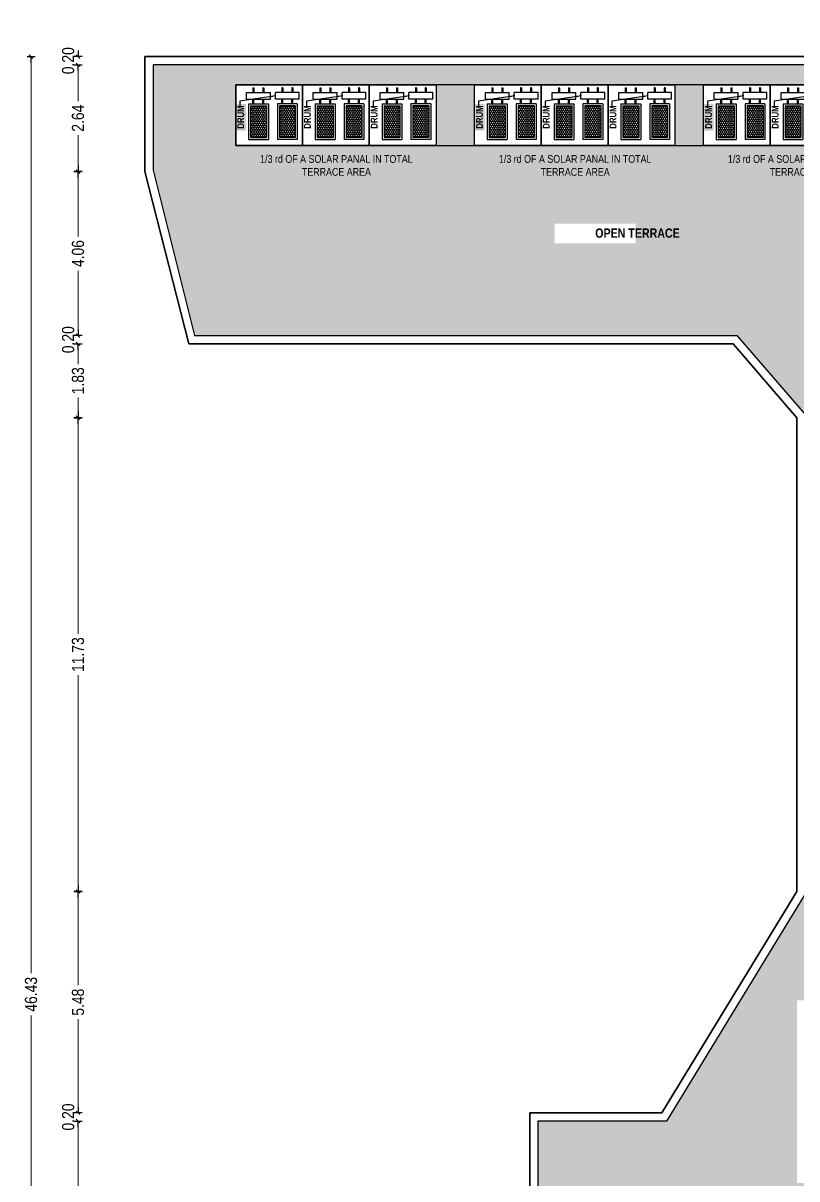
# Model space of a CAD drawing. Header units: metres. Extents: x 113306 to 118716, y -27251 to 0.
# Drawn here: x 118683.47 to 118702.63, y -26970.37 to -26941.76 of the extents above; entities that cross this region are included whole.
import ezdxf

# ---------------------------------------------------------------- set-up
doc = ezdxf.new("R2010")
doc.units = ezdxf.units.M
doc.header["$MEASUREMENT"] = 0
doc.header["$PDMODE"] = 35
for name, color, linetype in [('BLK_1_FLR_2_ROOF_AREA', 54, 'Continuous'), ('Grid Line', 8, 'Continuous'), ('Solar Water Heater', 2, 'Continuous'), ('SOLAR_WATER_HEATER', 1, 'Continuous'), ('Text', 7, 'Continuous')]:
    doc.layers.add(name, color=color, linetype=linetype)
doc.styles.add('Arial', font='swissc.ttf')
doc.styles.get("Standard").update_dxf_attribs({"font": 'swisscb.ttf'})
doc.dimstyles.new('FLOOR DIM BUILDING DIM', dxfattribs={"dimtxt": 0.4, "dimasz": 0.025, "dimexe": 0.075, "dimexo": 0.3, "dimgap": 0.09, "dimtad": 0, "dimzin": 3, "dimdsep": 46, "dimtxsty": 'Arial', "dimblk": 'JM1', "dimcen": -0.09, "dimse1": 1, "dimse2": 1, "dimclrd": 5, "dimclre": 250, "dimclrt": 1, "dimazin": 0, "dimtfac": 0.65, "dimtix": 1, "dimtofl": 0, "dimtmove": 0, "dimatfit": 2, "dimfxl": 0, "dimfrac": 1, "dimtolj": 1, "dimlwd": 18, "dimlwe": -1, "dimarcsym": 0})
doc.dimstyles.get("Standard").update_dxf_attribs({"dimtxt": 1.5, "dimasz": 0.18, "dimexe": 0.18, "dimexo": 0.0625, "dimgap": 0.09, "dimtad": 0, "dimzin": 0, "dimdsep": 46, "dimtxsty": 'Standard', "dimcen": 0.09, "dimse1": 1, "dimse2": 1, "dimsd1": 1, "dimsd2": 1, "dimclrt": 256, "dimadec": 0, "dimazin": 0, "dimtfac": 1, "dimtofl": 0, "dimtmove": 0, "dimatfit": 3, "dimfxl": 0, "dimtolj": 1, "dimtzin": 0, "dimarcsym": 0})

# ---------------------------------------------------------------- blocks, each defined once
blk = doc.blocks.new('JM1')
at = {"color": 2}
for p, q in [((-3, 0), (0, 0)), ((-0.88, -0.88), (0.88, 0.88)), ((0, 2), (0, -2))]:
    blk.add_line(p, q, dxfattribs=at)
blk = doc.blocks.new('*D169')
at = {"color": 5, "lineweight": 18, "ltscale": 1.5}
for p, q in [((118686.531, -26941.303), (118695.895, -26941.303)), ((118706.282, -26941.303), (118696.918, -26941.303))]:
    blk.add_line(p, q, dxfattribs=at)
at = {"layer": 'Defpoints', "color": 0, "ltscale": 1.5}
for p in [(118706.332, -26941.303), (118686.481, -26942.586), (118706.332, -26942.586)]:
    blk.add_point(p, dxfattribs=at)
at = {"color": 5, "lineweight": 18, "ltscale": 1.5, "xscale": 0.05, "yscale": 0.05, "zscale": 0.05, "rotation": 180}
blk.add_blockref('JM1', (118686.481, -26941.303), dxfattribs=at)
at = {"color": 5, "lineweight": 18, "ltscale": 1.5, "xscale": 0.05, "yscale": 0.05, "zscale": 0.05}
blk.add_blockref('JM1', (118706.332, -26941.303), dxfattribs=at)
at = {"color": 1, "ltscale": 1.5, "insert": (118696.407, -26941.303), "char_height": 0.3, "attachment_point": 5, "style": 'Arial'}
blk.add_mtext('\\A1;19.85', dxfattribs=at)
blk = doc.blocks.new('*D182')
at = {"color": 5, "lineweight": 18, "ltscale": 1.5}
for p, q in [((118686.531, -26940.339), (118697.59, -26940.339)), ((118709.689, -26940.339), (118698.63, -26940.339))]:
    blk.add_line(p, q, dxfattribs=at)
at = {"layer": 'Defpoints', "color": 0, "ltscale": 1.5}
for p in [(118686.481, -26940.339), (118686.481, -26942.586), (118709.739, -26942.586)]:
    blk.add_point(p, dxfattribs=at)
at = {"color": 5, "lineweight": 18, "ltscale": 1.5, "xscale": 0.05, "yscale": 0.05, "zscale": 0.05, "rotation": 180}
blk.add_blockref('JM1', (118686.481, -26940.339), dxfattribs=at)
at = {"color": 5, "lineweight": 18, "ltscale": 1.5, "xscale": 0.05, "yscale": 0.05, "zscale": 0.05}
blk.add_blockref('JM1', (118709.739, -26940.339), dxfattribs=at)
at = {"color": 1, "ltscale": 1.5, "insert": (118698.11, -26940.339), "char_height": 0.3, "attachment_point": 5, "style": 'Arial'}
blk.add_mtext('\\A1;23.26', dxfattribs=at)
blk = doc.blocks.new('*D190')
at = {"color": 5, "lineweight": 18, "ltscale": 1.5}
for p, q in [((118686.531, -26991.411), (118697.59, -26991.411)), ((118709.689, -26991.411), (118698.63, -26991.411))]:
    blk.add_line(p, q, dxfattribs=at)
at = {"layer": 'Defpoints', "color": 0, "ltscale": 1.5}
for p in [(118686.481, -26942.586), (118709.739, -26989.019), (118709.739, -26991.411)]:
    blk.add_point(p, dxfattribs=at)
at = {"color": 5, "lineweight": 18, "ltscale": 1.5, "xscale": 0.05, "yscale": 0.05, "zscale": 0.05, "rotation": 180}
blk.add_blockref('JM1', (118686.481, -26991.411), dxfattribs=at)
at = {"color": 5, "lineweight": 18, "ltscale": 1.5, "xscale": 0.05, "yscale": 0.05, "zscale": 0.05}
blk.add_blockref('JM1', (118709.739, -26991.411), dxfattribs=at)
at = {"color": 1, "ltscale": 1.5, "insert": (118698.11, -26991.411), "char_height": 0.3, "attachment_point": 5, "style": 'Arial'}
blk.add_mtext('\\A1;23.26', dxfattribs=at)
blk = doc.blocks.new('*D192')
at = {"color": 5, "lineweight": 18, "ltscale": 1.5}
for p, q in [((118686.431, -26990.591), (118686.381, -26990.591)), ((118687.618, -26990.591), (118687.668, -26990.591))]:
    blk.add_line(p, q, dxfattribs=at)
at = {"layer": 'Defpoints', "color": 0, "ltscale": 1.5}
for p in [(118686.481, -26945.433), (118687.568, -26949.697), (118686.481, -26990.591)]:
    blk.add_point(p, dxfattribs=at)
at = {"color": 5, "lineweight": 18, "ltscale": 1.5, "xscale": 0.05, "yscale": 0.05, "zscale": 0.05}
blk.add_blockref('JM1', (118686.481, -26990.591), dxfattribs=at)
at = {"color": 5, "lineweight": 18, "ltscale": 1.5, "xscale": 0.05, "yscale": 0.05, "zscale": 0.05, "rotation": 180}
blk.add_blockref('JM1', (118687.568, -26990.591), dxfattribs=at)
at = {"color": 1, "ltscale": 1.5, "insert": (118687.024, -26990.591), "char_height": 0.3, "attachment_point": 5, "style": 'Arial'}
blk.add_mtext('\\A1;1.09', dxfattribs=at)
blk = doc.blocks.new('*D195')
at = {"color": 5, "lineweight": 18, "ltscale": 1.5}
for p, q in [((118684.825, -26968.992), (118684.825, -26973.505)), ((118684.825, -26978.861), (118684.825, -26974.347))]:
    blk.add_line(p, q, dxfattribs=at)
at = {"layer": 'Defpoints', "color": 0, "ltscale": 1.5}
for p in [(118684.825, -26968.942), (118696.213, -26968.942), (118696.009, -26978.911)]:
    blk.add_point(p, dxfattribs=at)
at = {"color": 5, "lineweight": 18, "ltscale": 1.5, "xscale": 0.05, "yscale": 0.05, "zscale": 0.05}
for p, rotation in [((118684.825, -26968.942), 90), ((118684.825, -26978.911), 270)]:
    blk.add_blockref('JM1', p, dxfattribs=dict(at, rotation=rotation))
at = {"color": 1, "ltscale": 1.5, "insert": (118684.825, -26973.926), "char_height": 0.3, "attachment_point": 5, "rotation": 90, "style": 'Arial'}
blk.add_mtext('\\A1;9.97', dxfattribs=at)
blk = doc.blocks.new('*D196')
at = {"color": 5, "lineweight": 18, "ltscale": 1.5}
for p, q in [((118684.825, -26968.688), (118684.825, -26968.638)), ((118684.825, -26968.992), (118684.825, -26969.042))]:
    blk.add_line(p, q, dxfattribs=at)
at = {"layer": 'Defpoints', "color": 0, "ltscale": 1.5}
for p in [(118684.825, -26968.738), (118696.01, -26968.738), (118696.213, -26968.942)]:
    blk.add_point(p, dxfattribs=at)
at = {"color": 5, "lineweight": 18, "ltscale": 1.5, "xscale": 0.05, "yscale": 0.05, "zscale": 0.05}
for p, rotation in [((118684.825, -26968.738), 270), ((118684.825, -26968.942), 90)]:
    blk.add_blockref('JM1', p, dxfattribs=dict(at, rotation=rotation))
at = {"color": 1, "ltscale": 1.5, "insert": (118684.581, -26968.84), "char_height": 0.3, "attachment_point": 5, "rotation": 90, "style": 'Arial'}
blk.add_mtext('\\A1;0.20', dxfattribs=at)
blk = doc.blocks.new('*D197')
at = {"color": 5, "lineweight": 18, "ltscale": 1.5}
for p, q in [((118684.825, -26963.308), (118684.825, -26965.578)), ((118684.825, -26968.688), (118684.825, -26966.418))]:
    blk.add_line(p, q, dxfattribs=at)
at = {"layer": 'Defpoints', "color": 0, "ltscale": 1.5}
for p in [(118684.825, -26963.258), (118702.624, -26963.258), (118699.282, -26968.738)]:
    blk.add_point(p, dxfattribs=at)
at = {"color": 5, "lineweight": 18, "ltscale": 1.5, "xscale": 0.05, "yscale": 0.05, "zscale": 0.05}
for p, rotation in [((118684.825, -26963.258), 90), ((118684.825, -26968.738), 270)]:
    blk.add_blockref('JM1', p, dxfattribs=dict(at, rotation=rotation))
at = {"color": 1, "ltscale": 1.5, "insert": (118684.825, -26965.998), "char_height": 0.3, "attachment_point": 5, "rotation": 90, "style": 'Arial'}
blk.add_mtext('\\A1;5.48', dxfattribs=at)
blk = doc.blocks.new('*D198')
at = {"color": 5, "lineweight": 18, "ltscale": 1.5}
for p, q in [((118684.825, -26951.576), (118684.825, -26956.879)), ((118684.825, -26963.208), (118684.825, -26957.904))]:
    blk.add_line(p, q, dxfattribs=at)
at = {"layer": 'Defpoints', "color": 0, "ltscale": 1.5}
for p in [(118684.825, -26951.526), (118702.624, -26951.526), (118702.624, -26963.258)]:
    blk.add_point(p, dxfattribs=at)
at = {"color": 5, "lineweight": 18, "ltscale": 1.5, "xscale": 0.05, "yscale": 0.05, "zscale": 0.05}
for p, rotation in [((118684.825, -26951.526), 90), ((118684.825, -26963.258), 270)]:
    blk.add_blockref('JM1', p, dxfattribs=dict(at, rotation=rotation))
at = {"color": 1, "ltscale": 1.5, "insert": (118684.825, -26957.392), "char_height": 0.3, "attachment_point": 5, "rotation": 90, "style": 'Arial'}
blk.add_mtext('\\A1;11.73', dxfattribs=at)
blk = doc.blocks.new('*D199')
at = {"color": 5, "lineweight": 18, "ltscale": 1.5}
for p, q in [((118684.825, -26949.747), (118684.825, -26950.198)), ((118684.825, -26951.476), (118684.825, -26951.024))]:
    blk.add_line(p, q, dxfattribs=at)
at = {"layer": 'Defpoints', "color": 0, "ltscale": 1.5}
for p in [(118684.825, -26949.697), (118701.048, -26949.697), (118702.624, -26951.526)]:
    blk.add_point(p, dxfattribs=at)
at = {"color": 5, "lineweight": 18, "ltscale": 1.5, "xscale": 0.05, "yscale": 0.05, "zscale": 0.05}
for p, rotation in [((118684.825, -26949.697), 90), ((118684.825, -26951.526), 270)]:
    blk.add_blockref('JM1', p, dxfattribs=dict(at, rotation=rotation))
at = {"color": 1, "ltscale": 1.5, "insert": (118684.825, -26950.611), "char_height": 0.3, "attachment_point": 5, "rotation": 90, "style": 'Arial'}
blk.add_mtext('\\A1;1.83', dxfattribs=at)
blk = doc.blocks.new('*D200')
at = {"color": 5, "lineweight": 18, "ltscale": 1.5}
for p, q in [((118683.662, -26942.636), (118683.662, -26965.281)), ((118683.662, -26988.969), (118683.662, -26966.324))]:
    blk.add_line(p, q, dxfattribs=at)
at = {"layer": 'Defpoints', "color": 0, "ltscale": 1.5}
for p in [(118686.481, -26942.586), (118683.662, -26989.019), (118700.598, -26989.019)]:
    blk.add_point(p, dxfattribs=at)
at = {"color": 5, "lineweight": 18, "ltscale": 1.5, "xscale": 0.05, "yscale": 0.05, "zscale": 0.05}
for p, rotation in [((118683.662, -26942.586), 90), ((118683.662, -26989.019), 270)]:
    blk.add_blockref('JM1', p, dxfattribs=dict(at, rotation=rotation))
at = {"color": 1, "ltscale": 1.5, "insert": (118683.662, -26965.802), "char_height": 0.3, "attachment_point": 5, "rotation": 90, "style": 'Arial'}
blk.add_mtext('\\A1;46.43', dxfattribs=at)
blk = doc.blocks.new('*D201')
at = {"color": 5, "lineweight": 18, "ltscale": 1.5}
for p, q in [((118684.825, -26945.483), (118684.825, -26947.039)), ((118684.825, -26949.444), (118684.825, -26947.887))]:
    blk.add_line(p, q, dxfattribs=at)
at = {"layer": 'Defpoints', "color": 0, "ltscale": 1.5}
for p in [(118684.825, -26945.433), (118686.481, -26945.433), (118687.706, -26949.494)]:
    blk.add_point(p, dxfattribs=at)
at = {"color": 5, "lineweight": 18, "ltscale": 1.5, "xscale": 0.05, "yscale": 0.05, "zscale": 0.05}
for p, rotation in [((118684.825, -26945.433), 90), ((118684.825, -26949.494), 270)]:
    blk.add_blockref('JM1', p, dxfattribs=dict(at, rotation=rotation))
at = {"color": 1, "ltscale": 1.5, "insert": (118684.825, -26947.463), "char_height": 0.3, "attachment_point": 5, "rotation": 90, "style": 'Arial'}
blk.add_mtext('\\A1;4.06', dxfattribs=at)
blk = doc.blocks.new('*D202')
at = {"color": 5, "lineweight": 18, "ltscale": 1.5}
for p, q in [((118684.825, -26942.839), (118684.825, -26943.691)), ((118684.825, -26945.383), (118684.825, -26944.53))]:
    blk.add_line(p, q, dxfattribs=at)
at = {"layer": 'Defpoints', "color": 0, "ltscale": 1.5}
for p in [(118684.825, -26942.789), (118689.664, -26942.789), (118686.481, -26945.433)]:
    blk.add_point(p, dxfattribs=at)
at = {"color": 5, "lineweight": 18, "ltscale": 1.5, "xscale": 0.05, "yscale": 0.05, "zscale": 0.05}
for p, rotation in [((118684.825, -26942.789), 90), ((118684.825, -26945.433), 270)]:
    blk.add_blockref('JM1', p, dxfattribs=dict(at, rotation=rotation))
at = {"color": 1, "ltscale": 1.5, "insert": (118684.825, -26944.111), "char_height": 0.3, "attachment_point": 5, "rotation": 90, "style": 'Arial'}
blk.add_mtext('\\A1;2.64', dxfattribs=at)
blk = doc.blocks.new('*D203')
at = {"color": 5, "lineweight": 18, "ltscale": 1.5}
for p, q in [((118684.825, -26942.536), (118684.825, -26942.486)), ((118684.825, -26942.839), (118684.825, -26942.889))]:
    blk.add_line(p, q, dxfattribs=at)
at = {"layer": 'Defpoints', "color": 0, "ltscale": 1.5}
for p in [(118684.825, -26942.586), (118689.461, -26942.586), (118689.664, -26942.789)]:
    blk.add_point(p, dxfattribs=at)
at = {"color": 5, "lineweight": 18, "ltscale": 1.5, "xscale": 0.05, "yscale": 0.05, "zscale": 0.05}
for p, rotation in [((118684.825, -26942.586), 270), ((118684.825, -26942.789), 90)]:
    blk.add_blockref('JM1', p, dxfattribs=dict(at, rotation=rotation))
at = {"color": 1, "ltscale": 1.5, "insert": (118684.581, -26942.687), "char_height": 0.3, "attachment_point": 5, "rotation": 90, "style": 'Arial'}
blk.add_mtext('\\A1;0.20', dxfattribs=at)
blk = doc.blocks.new('*D208')
at = {"color": 5, "lineweight": 18, "ltscale": 1.5}
for p, q in [((118684.825, -26949.444), (118684.825, -26949.394)), ((118684.825, -26949.747), (118684.825, -26949.797))]:
    blk.add_line(p, q, dxfattribs=at)
at = {"layer": 'Defpoints', "color": 0, "ltscale": 1.5}
for p in [(118684.825, -26949.494), (118687.706, -26949.494), (118687.568, -26949.697)]:
    blk.add_point(p, dxfattribs=at)
at = {"color": 5, "lineweight": 18, "ltscale": 1.5, "xscale": 0.05, "yscale": 0.05, "zscale": 0.05}
for p, rotation in [((118684.825, -26949.494), 270), ((118684.825, -26949.697), 90)]:
    blk.add_blockref('JM1', p, dxfattribs=dict(at, rotation=rotation))
at = {"color": 1, "ltscale": 1.5, "insert": (118684.581, -26949.595), "char_height": 0.3, "attachment_point": 5, "rotation": 90, "style": 'Arial'}
blk.add_mtext('\\A1;0.20', dxfattribs=at)
blk = doc.blocks.new('Solar Heater')
at = {"layer": 'Solar Water Heater'}
h = blk.add_hatch(dxfattribs=at)
h.set_pattern_fill('HONEY', scale=0.5)
h.set_pattern_definition([(2e-15, (-684.973703, -670.08876), (0.09375, 0.0541265877), [0.0625, -0.125]), (120, (-684.973703, -670.08876), (-0.09375, 0.0541265877), [0.0625, -0.125]), (60, (-684.973703, -670.08876), (0, 0.1082531755), [-0.125, 0.0625])])
h.paths.add_polyline_path([(0.905, 0.4), (0.905, -0.4), (2.505, -0.4), (2.505, 0.4)])
for p, q in [((0.233, -0.6), (0.233, 0.6)), ((0.572, 0.6), (0.233, 0.6)), ((0.572, -0.6), (0.572, 0.6)), ((0, 0.275), (0.233, 0.275)), ((0, 0.225), (0, 0.275)), ((0, 0.225), (0.233, 0.225)), ((0.805, 0.275), (0.572, 0.275)), ((0.805, 0.225), (0.572, 0.225)), ((0.805, -0.5), (0.805, 0.5)), ((0.805, 0.5), (2.605, 0.5)), ((0.905, -0.4), (0.905, 0.4)), ((0.905, 0.4), (2.505, 0.4)), ((2.505, -0.4), (2.505, 0.4)), ((2.605, -0.5), (2.605, 0.5)), ((0, -0.225), (0.233, -0.225)), ((0, -0.275), (0, -0.225)), ((0, -0.275), (0.233, -0.275)), ((0.805, -0.225), (0.572, -0.225)), ((0.805, -0.275), (0.572, -0.275)), ((0.805, -0.5), (2.605, -0.5)), ((0.905, -0.4), (2.505, -0.4)), ((0.572, -0.6), (0.233, -0.6))]:
    blk.add_line(p, q, dxfattribs=at)
blk = doc.blocks.new('*D285')
at = {"color": 5, "lineweight": 18, "ltscale": 1.5}
for p, q in [((118687.618, -26990.591), (118691.368, -26990.591)), ((118695.959, -26990.591), (118692.208, -26990.591))]:
    blk.add_line(p, q, dxfattribs=at)
at = {"layer": 'Defpoints', "color": 0, "ltscale": 1.5}
for p in [(118687.568, -26949.697), (118696.009, -26978.911), (118696.009, -26990.591)]:
    blk.add_point(p, dxfattribs=at)
at = {"color": 5, "lineweight": 18, "ltscale": 1.5, "xscale": 0.05, "yscale": 0.05, "zscale": 0.05, "rotation": 180}
blk.add_blockref('JM1', (118687.568, -26990.591), dxfattribs=at)
at = {"color": 5, "lineweight": 18, "ltscale": 1.5, "xscale": 0.05, "yscale": 0.05, "zscale": 0.05}
blk.add_blockref('JM1', (118696.009, -26990.591), dxfattribs=at)
at = {"color": 1, "ltscale": 1.5, "insert": (118691.788, -26990.591), "char_height": 0.3, "attachment_point": 5, "style": 'Arial'}
blk.add_mtext('\\A1;8.44', dxfattribs=at)
blk = doc.blocks.new('GHGHG')
for points in [[(113308.745, -26616.726), (113308.745, -26619.075), (113306.162, -26619.075), (113306.162, -26616.726)], [(113308.745, -26616.726), (113308.745, -26619.075), (113306.162, -26619.075), (113306.162, -26616.726)], [(113311.328, -26616.726), (113311.328, -26619.075), (113308.745, -26619.075), (113308.745, -26616.726)], [(113311.328, -26616.726), (113311.328, -26619.075), (113308.745, -26619.075), (113308.745, -26616.726)], [(113313.911, -26616.726), (113313.911, -26619.075), (113311.328, -26619.075), (113311.328, -26616.726)], [(113313.911, -26616.726), (113313.911, -26619.075), (113311.328, -26619.075), (113311.328, -26616.726)]]:
    blk.add_lwpolyline(points, close=True)
for p, xscale, yscale, zscale, rotation in [((113307.04, -26616.844), 0.7679999999993015, 0.7679999999993015, 0.7679999999993015, 270), ((113308.156, -26616.844), -0.7679999999993015, 0.7680000000001201, 0.7680000000000002, 90), ((113309.623, -26616.844), 0.7679999999993015, 0.7679999999993015, 0.7679999999993015, 270), ((113310.739, -26616.844), -0.7679999999993015, 0.7680000000001201, 0.7680000000000002, 90), ((113312.206, -26616.844), 0.7679999999993015, 0.7679999999993015, 0.7679999999993015, 270), ((113313.322, -26616.844), -0.7679999999993015, 0.7680000000001201, 0.7680000000000002, 90)]:
    blk.add_blockref('Solar Heater', p, dxfattribs=dict(xscale=xscale, yscale=yscale, zscale=zscale, rotation=rotation))
for p in [(113306.486, -26618.429), (113309.067, -26618.429), (113311.65, -26618.429)]:
    blk.add_text('DRUM', height=0.264, rotation=90).set_placement(p)
at = {"layer": 'Text', "linetype": 'ByBlock', "insert": (113310.056, -26619.848), "char_height": 0.3, "width": 5.97028, "attachment_point": 5}
blk.add_mtext('\\A1;{\\fSwis721 Cn BT|b0|i0|c0|p34;1/3 rd OF A SOLAR PANAL IN TOTAL TERRACE AREA}', dxfattribs=at)
at = {"lineweight": 25}
for points in [[(113307.718, -26617.152), (113306.315, -26617.365), (113306.315, -26617.541)], [(113310.299, -26617.152), (113308.896, -26617.365), (113308.896, -26617.541)], [(113312.882, -26617.152), (113311.479, -26617.365), (113311.479, -26617.541)]]:
    blk.add_leader(points, dimstyle='Standard', dxfattribs=at)

msp = doc.modelspace()

# ---------------------------------------------------------------- hatches: boundary and pattern name
at = {"layer": 'Grid Line', "ltscale": 1.5}
h = msp.add_hatch(dxfattribs=at)
h.set_pattern_fill('ANGLE', color=256, scale=2)
h.set_pattern_definition([(0, (1.0205, 0), (0, 0.55), [0.4, -0.15]), (90, (1.0205, 0), (-0.55, 0), [0.4, -0.15])])
h.paths.add_polyline_path([(118705.722, -26948.582), (118706.332, -26948.582), (118706.332, -26942.789), (118686.684, -26942.789), (118686.684, -26945.394), (118687.706, -26949.494), (118701.141, -26949.494), (118702.827, -26951.45), (118702.827, -26963.315), (118699.396, -26968.942), (118696.213, -26968.942), (118696.212, -26978.503), (118696.212, -26978.883), (118698.287, -26986.475), (118698.287, -26987.819), (118699.381, -26987.819), (118699.381, -26986.022), (118700.801, -26986.022), (118700.801, -26988.816), (118707.7, -26988.816), (118707.7, -26983.032), (118707.338, -26983.032), (118707.338, -26981.379), (118707.338, -26979.726), (118707.338, -26978.073), (118707.7, -26978.073), (118707.7, -26976.679), (118707.338, -26976.679), (118707.338, -26975.026), (118707.338, -26973.373), (118707.338, -26971.72), (118707.7, -26971.72), (118707.7, -26970.474), (118702.626, -26970.474), (118702.626, -26966.563), (118702.626, -26965.953), (118704.25, -26965.953), (118704.25, -26966.563), (118707.7, -26966.563), (118707.7, -26950.205), (118706.332, -26950.205), (118705.722, -26950.205)])
h.paths.add_polyline_path([(118703.62, -26944.785), (118701.966, -26944.785), (118700.313, -26944.785), (118700.313, -26943.282), (118701.966, -26943.282), (118703.62, -26943.282), (118705.273, -26943.282), (118705.273, -26944.785)], flags=16)
h.paths.add_polyline_path([(118699.603, -26944.785), (118697.95, -26944.785), (118696.297, -26944.785), (118694.643, -26944.785), (118694.643, -26943.282), (118696.297, -26943.282), (118697.95, -26943.282), (118699.603, -26943.282)], flags=16)
h.paths.add_polyline_path([(118693.69, -26944.785), (118692.036, -26944.785), (118690.383, -26944.785), (118688.73, -26944.785), (118688.73, -26943.282), (118690.383, -26943.282), (118692.036, -26943.282), (118693.69, -26943.282)], flags=16)
h.paths.add_polyline_path([(118705.046, -26986.286), (118706.699, -26986.286), (118706.699, -26987.789), (118705.046, -26987.789), (118703.393, -26987.789), (118701.74, -26987.789), (118701.74, -26986.286), (118703.393, -26986.286)], flags=16)
h.paths.add_polyline_path([(118688.985, -26944.416), (118688.985, -26943.763), (118688.725, -26943.763), (118688.725, -26944.416)], flags=16)
h.paths.add_polyline_path([(118690.637, -26944.416), (118690.637, -26943.763), (118690.377, -26943.763), (118690.377, -26944.416)], flags=0)
h.paths.add_polyline_path([(118692.29, -26944.416), (118692.29, -26943.763), (118692.03, -26943.763), (118692.03, -26944.416)], flags=0)
h.paths.add_polyline_path([(118694.898, -26944.416), (118694.898, -26943.763), (118694.639, -26943.763), (118694.639, -26944.416)], flags=16)
h.paths.add_polyline_path([(118696.55, -26944.416), (118696.55, -26943.763), (118696.29, -26943.763), (118696.29, -26944.416)], flags=0)
h.paths.add_polyline_path([(118698.203, -26944.416), (118698.203, -26943.763), (118697.944, -26943.763), (118697.944, -26944.416)], flags=0)
h.paths.add_polyline_path([(118700.568, -26944.416), (118700.568, -26943.763), (118700.309, -26943.763), (118700.309, -26944.416)], flags=16)
h.paths.add_polyline_path([(118702.22, -26944.416), (118702.22, -26943.763), (118701.96, -26943.763), (118701.96, -26944.416)], flags=0)
h.paths.add_polyline_path([(118703.873, -26944.416), (118703.873, -26943.763), (118703.613, -26943.763), (118703.613, -26944.416)], flags=0)
h.paths.add_polyline_path([(118701.994, -26987.42), (118701.994, -26986.768), (118701.735, -26986.768), (118701.735, -26987.42)], flags=16)
h.paths.add_polyline_path([(118703.646, -26987.42), (118703.646, -26986.768), (118703.387, -26986.768), (118703.387, -26987.42)], flags=0)
h.paths.add_polyline_path([(118705.299, -26987.42), (118705.299, -26986.768), (118705.04, -26986.768), (118705.04, -26987.42)], flags=0)
h.paths.add_polyline_path([(118696.626, -26947.206), (118698.636, -26947.206), (118698.636, -26946.724), (118696.626, -26946.724)], flags=16)
h.paths.add_polyline_path([(118705.284, -26957.147), (118707.294, -26957.147), (118707.294, -26956.665), (118705.284, -26956.665)], flags=16)
h.paths.add_polyline_path([(118701.765, -26977.84), (118703.775, -26977.84), (118703.775, -26977.358), (118701.765, -26977.358)], flags=16)

# ---------------------------------------------------------------- linework, layer by layer
at = {"ltscale": 1.5}
for p, q in [((118709.739, -26942.586), (118686.481, -26942.586)), ((118706.332, -26942.789), (118686.684, -26942.789)), ((118687.706, -26949.494), (118701.141, -26949.494)), ((118701.141, -26949.494), (118702.827, -26951.45)), ((118687.568, -26949.697), (118701.048, -26949.697)), ((118701.048, -26949.697), (118702.624, -26951.526)), ((118702.624, -26951.526), (118702.624, -26963.258)), ((118702.624, -26963.258), (118699.282, -26968.738)), ((118702.827, -26963.315), (118699.396, -26968.942)), ((118696.01, -26968.738), (118696.009, -26978.911)), ((118699.282, -26968.738), (118696.01, -26968.738)), ((118696.213, -26968.942), (118696.212, -26978.883)), ((118699.396, -26968.942), (118696.213, -26968.942))]:
    msp.add_line(p, q, dxfattribs=at)
at = {"color": 7, "ltscale": 1.5}
for p, q in [((118686.481, -26942.586), (118686.481, -26945.433)), ((118686.684, -26942.789), (118686.684, -26945.394)), ((118686.481, -26945.433), (118687.568, -26949.697)), ((118686.684, -26945.394), (118687.706, -26949.494))]:
    msp.add_line(p, q, dxfattribs=at)
at = {"layer": 'BLK_1_FLR_2_ROOF_AREA', "ltscale": 1.5}
msp.add_lwpolyline([(118686.481, -26942.586), (118709.739, -26942.586), (118709.739, -26989.019), (118700.598, -26989.019), (118700.598, -26986.225), (118699.584, -26986.225), (118699.584, -26988.022), (118698.084, -26988.022), (118698.084, -26986.502), (118696.009, -26978.911), (118696.009, -26978.911), (118696.01, -26968.738), (118699.282, -26968.738), (118702.624, -26963.258), (118702.624, -26951.526), (118701.048, -26949.697), (118687.568, -26949.697), (118686.481, -26945.433)], close=True, dxfattribs=at)
at = {"layer": 'SOLAR_WATER_HEATER', "color": 1}
msp.add_lwpolyline([(118705.273, -26944.785), (118705.273, -26943.282), (118688.73, -26943.282), (118688.73, -26944.785)], close=True, dxfattribs=at)

# ---------------------------------------------------------------- block references
at = {"xscale": 0.6400000000000002, "yscale": 0.6400000000000002, "zscale": 0.6400000000000002}
for p in [(46172.787, -9908.578), (46178.7, -9908.578), (46184.37, -9908.578)]:
    msp.add_blockref('GHGHG', p, dxfattribs=at)

# ---------------------------------------------------------------- texts
at = {"color": 7, "ltscale": 1.5, "insert": (118697.632, -26946.84), "char_height": 0.23, "attachment_point": 1}
msp.add_mtext('OPEN TERRACE', dxfattribs=at)

# ---------------------------------------------------------------- dimensions: what is measured, and where the dimension line sits
at = {"color": 3, "ltscale": 1.5}
for base, p1, p2, override, picture, middle in [((118686.481, -26940.339), (118709.739, -26942.586), (118686.481, -26942.586), {"dimtxt": 0.3, "dimasz": 0.05, "dimpost": '\\X', "dimtfillclr": 256}, '*D182', (118698.11, -26940.339)), ((118706.332, -26941.303), (118686.481, -26942.586), (118706.332, -26942.586), {"dimtxt": 0.3, "dimasz": 0.05, "dimpost": '\\X', "dimtfillclr": 256}, '*D169', (118696.407, -26941.303)), ((118709.739, -26991.411), (118686.481, -26942.586), (118709.739, -26989.019), {"dimtxt": 0.3, "dimasz": 0.05, "dimpost": '\\X', "dimtfillclr": 256}, '*D190', (118698.11, -26991.411)), ((118686.481, -26990.591), (118687.568, -26949.697), (118686.481, -26945.433), {"dimtxt": 0.3, "dimasz": 0.05, "dimpost": '\\X', "dimtmove": 1, "dimtfillclr": 256}, '*D192', (118687.024, -26990.591))]:
    dim = msp.add_linear_dim(base=base, p1=p1, p2=p2, dimstyle='FLOOR DIM BUILDING DIM', override=override, dxfattribs=at)
    dim.commit()
    dim.dimension.update_dxf_attribs({"geometry": picture, "text_midpoint": middle})
for base, p1, p2, override, picture, middle in [((118684.825, -26942.586), (118689.664, -26942.789), (118689.461, -26942.586), {"dimtxt": 0.3, "dimasz": 0.05, "dimtad": 1, "dimpost": '\\X', "dimtmove": 1, "dimtfillclr": 256}, '*D203', (118684.581, -26942.687)), ((118683.662, -26989.019), (118686.481, -26942.586), (118700.598, -26989.019), {"dimtxt": 0.3, "dimasz": 0.05, "dimpost": '\\X', "dimtfillclr": 256}, '*D200', (118683.662, -26965.802)), ((118684.825, -26942.789), (118686.481, -26945.433), (118689.664, -26942.789), {"dimtxt": 0.3, "dimasz": 0.05, "dimpost": '\\X', "dimtmove": 1, "dimtfillclr": 256}, '*D202', (118684.825, -26944.111)), ((118684.825, -26945.433), (118687.706, -26949.494), (118686.481, -26945.433), {"dimtxt": 0.3, "dimasz": 0.05, "dimpost": '\\X', "dimtmove": 1, "dimtfillclr": 256}, '*D201', (118684.825, -26947.463)), ((118684.825, -26949.494), (118687.568, -26949.697), (118687.706, -26949.494), {"dimtxt": 0.3, "dimasz": 0.05, "dimtad": 1, "dimpost": '\\X', "dimtmove": 1, "dimtfillclr": 256}, '*D208', (118684.581, -26949.595)), ((118684.825, -26949.697), (118702.624, -26951.526), (118701.048, -26949.697), {"dimtxt": 0.3, "dimasz": 0.05, "dimpost": '\\X', "dimtmove": 1, "dimtfillclr": 256}, '*D199', (118684.825, -26950.611)), ((118684.825, -26951.526), (118702.624, -26963.258), (118702.624, -26951.526), {"dimtxt": 0.3, "dimasz": 0.05, "dimpost": '\\X', "dimtmove": 1, "dimtfillclr": 256}, '*D198', (118684.825, -26957.392)), ((118684.825, -26963.258), (118699.282, -26968.738), (118702.624, -26963.258), {"dimtxt": 0.3, "dimasz": 0.05, "dimpost": '\\X', "dimtmove": 1, "dimtfillclr": 256}, '*D197', (118684.825, -26965.998)), ((118684.825, -26968.738), (118696.213, -26968.942), (118696.01, -26968.738), {"dimtxt": 0.3, "dimasz": 0.05, "dimtad": 1, "dimpost": '\\X', "dimtmove": 1, "dimtfillclr": 256}, '*D196', (118684.581, -26968.84)), ((118684.825, -26968.942), (118696.009, -26978.911), (118696.213, -26968.942), {"dimtxt": 0.3, "dimasz": 0.05, "dimpost": '\\X', "dimtmove": 1, "dimtfillclr": 256}, '*D195', (118684.825, -26973.926))]:
    dim = msp.add_linear_dim(base=base, p1=p1, p2=p2, angle=90, dimstyle='FLOOR DIM BUILDING DIM', override=override, dxfattribs=at)
    dim.commit()
    dim.dimension.update_dxf_attribs({"geometry": picture, "text_midpoint": middle})
at = {"ltscale": 1.5}
dim = msp.add_linear_dim(base=(118696.009, -26990.591), p1=(118687.568, -26949.697), p2=(118696.009, -26978.911), dimstyle='FLOOR DIM BUILDING DIM', override={"dimtxt": 0.3, "dimasz": 0.05, "dimpost": '\\X', "dimtfillclr": 256}, dxfattribs=at)
dim.commit()
dim.dimension.update_dxf_attribs({"geometry": '*D285', "text_midpoint": (118691.788, -26990.591)})

doc.saveas('drawing.dxf')
